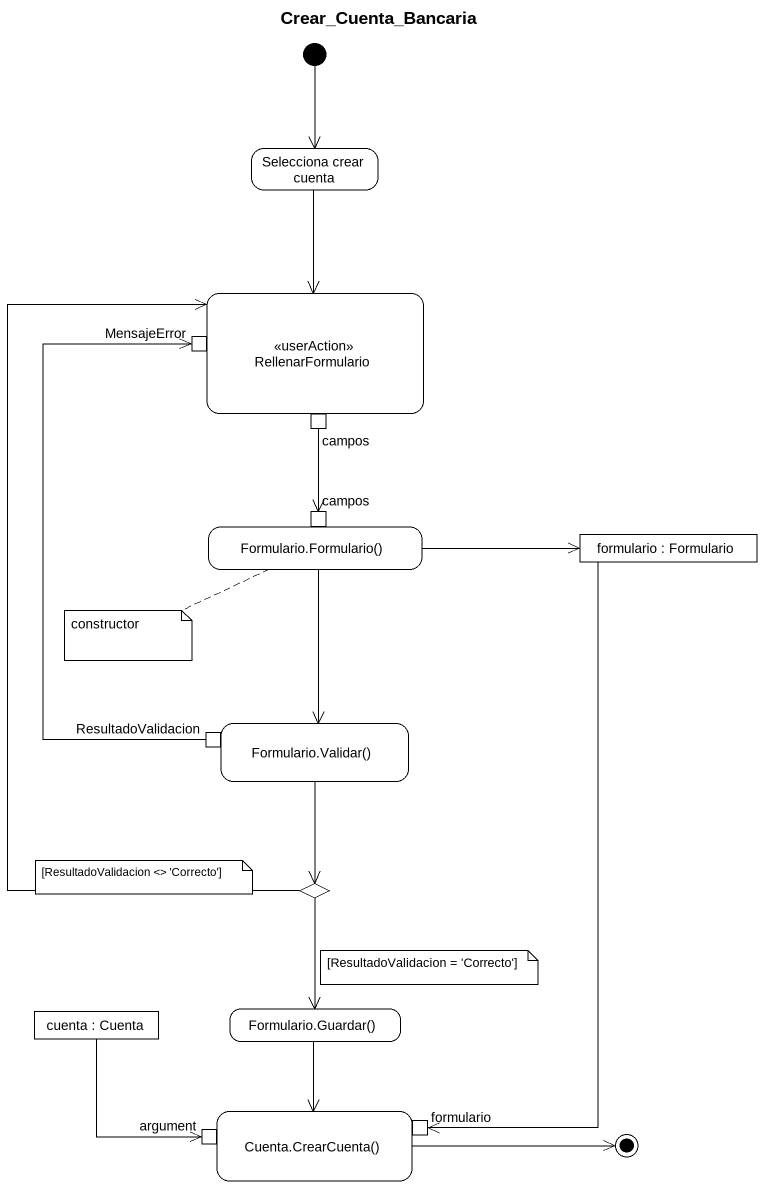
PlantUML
@startuml
title Crear_Cuenta_Bancaria
hide empty description
state "Selecciona crear cuenta" as Selecciona_crear_cuenta
state RellenarFormulario <<userAction>> {
  state MensajeError <<inputPin>>
  state campos <<outputPin>>
}
state "Formulario.Formulario()" as Formulario_Formulario {
  state "campos" as campos_2 <<inputPin>>
}
state "formulario : Formulario" as formulario <<object>>
state "Formulario.Validar()" as Formulario_Validar {
  state ResultadoValidacion <<outputPin>>
}
state choice1 <<choice>>
state "cuenta : Cuenta" as cuenta <<object>>
state "Formulario.Guardar()" as Formulario_Guardar
state "Cuenta.CrearCuenta()" as Cuenta_CrearCuenta {
  state argument <<inputPin>>
  state "formulario" as formulario_2 <<inputPin>>
}
[*] --> Selecciona_crear_cuenta
Selecciona_crear_cuenta --> RellenarFormulario
campos --> campos_2
Formulario_Formulario -right-> formulario
Formulario_Formulario --> Formulario_Validar
formulario --> formulario_2
ResultadoValidacion -up-> MensajeError
Formulario_Validar --> choice1
choice1 -up-> RellenarFormulario
choice1 --> Formulario_Guardar
cuenta --> argument
Formulario_Guardar --> Cuenta_CrearCuenta
Cuenta_CrearCuenta -right-> [*]
note left of Formulario_Formulario : constructor
note as N2
  [ResultadoValidacion <> 'Correcto']
end note
note as N3
  [ResultadoValidacion = 'Correcto']
end note
@enduml
